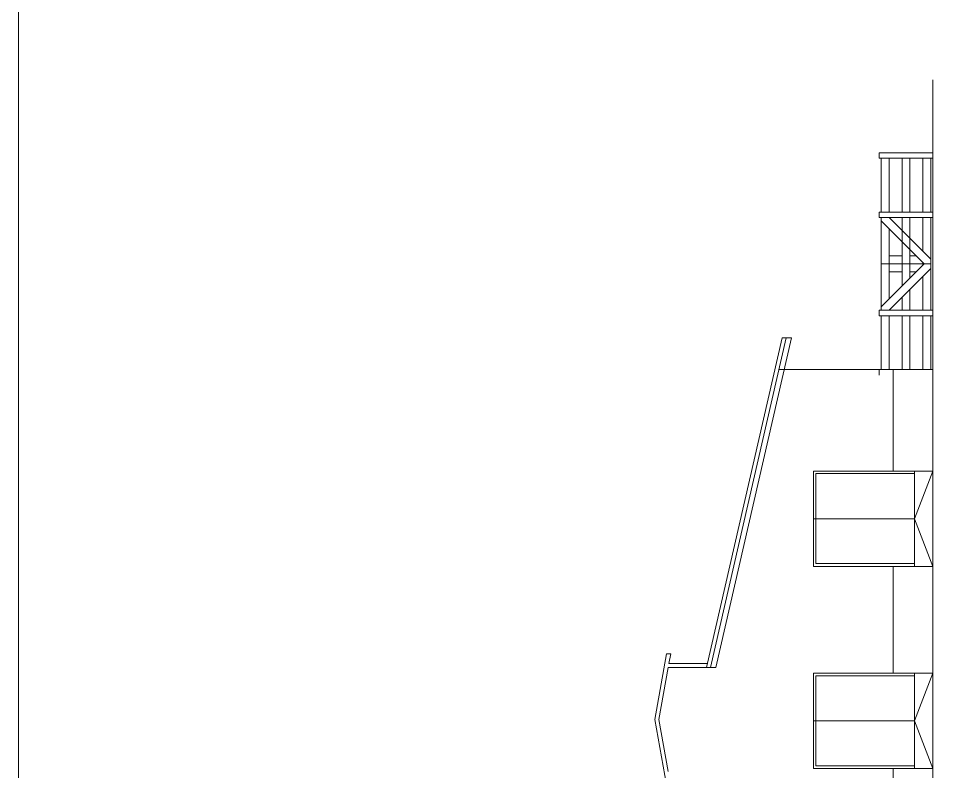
# Model space of a CAD drawing. Header units: millimetres. Extents: x 73 to 57768, y -40361 to 10065.
# Drawn here: x 14496 to 16844, y 4530 to 6425 of the extents above; entities that cross this region are included whole.
import ezdxf

# ---------------------------------------------------------------- set-up
doc = ezdxf.new("R2010")
doc.units = ezdxf.units.MM
doc.layers.add('okvir', color=120, linetype='Continuous', lineweight=13)
doc.layers.add('pogled', color=7, linetype='Continuous', lineweight=5, true_color=0x8db1c3)

msp = doc.modelspace()

# ---------------------------------------------------------------- linework, layer by layer
at = {"layer": 'okvir'}
msp.add_lwpolyline([(14495.734, 9944.707), (14495.734, 184.707), (27953.426, 184.707), (27953.426, 9944.707)], close=True, dxfattribs=at)
at = {"layer": 'pogled'}
for p, q in [((16417.783, 5621.409), (16227.753, 4791.194)), ((16428.041, 5621.409), (16238.011, 4791.194)), ((16441.421, 5621.409), (16251.391, 4791.194)), ((16797.485, 3780.688), (16797.485, 5541.85)), ((16751.011, 5166.002), (16497.081, 5166.002)), ((16097.648, 4660.515), (16127.289, 4825.515)), ((16127.289, 4825.515), (16137.482, 4825.515)), ((16137.482, 4825.515), (16133.113, 4801.194)), ((16131.317, 4791.194), (16107.841, 4660.515)), ((16133.113, 4801.194), (16230.042, 4801.194)), ((16224.871, 4791.194), (16227.753, 4791.194)), ((16236.344, 4791.194), (16238.011, 4791.194)), ((16127.289, 4495.515), (16097.648, 4660.515)), ((16107.841, 4660.515), (16131.317, 4529.835)), ((16751.011, 4656.717), (16497.081, 4656.717))]:
    msp.add_line(p, q, dxfattribs=at)
at = {"layer": 'pogled', "ltscale": 5}
for points in [[(16797.485, 5541.85), (16797.485, 6087.85), (16797.485, 6271.752)], [(16417.783, 5621.409), (16441.421, 5621.409)], [(16409.831, 5541.85), (16797.485, 5541.85)], [(16797.485, 5541.85), (16697.485, 5541.85), (16697.485, 5286.002)], [(16797.485, 5286.002), (16751.011, 5166.002), (16797.485, 5046.002)], [(16751.102, 5279.772), (16502.955, 5279.772), (16502.955, 5053.327), (16751.08, 5053.327)], [(16697.485, 5046.002), (16697.485, 4776.717)], [(16251.391, 4791.194), (16131.317, 4791.194)], [(16751.102, 4770.487), (16502.955, 4770.487), (16502.955, 4544.043), (16751.08, 4544.043)], [(16797.485, 4776.717), (16751.011, 4656.717), (16797.485, 4536.717)], [(16697.485, 4536.717), (16697.485, 4276.002)]]:
    msp.add_lwpolyline(points, dxfattribs=at)
at = {"layer": 'pogled'}
for points in [[(16797.485, 6087.85), (16662.485, 6087.85)], [(16662.485, 6087.85), (16662.485, 6073.85)], [(16797.485, 6073.85), (16662.485, 6073.85)], [(16667.485, 6073.85), (16667.485, 5938.336)], [(16687.485, 6073.85), (16687.485, 5938.336)], [(16719.985, 6073.85), (16719.985, 5938.336)], [(16739.985, 6073.85), (16739.985, 5938.336)], [(16772.485, 6073.85), (16772.485, 5938.336)], [(16792.485, 6073.85), (16792.485, 5938.336)], [(16792.485, 5964.336), (16792.485, 5938.336)], [(16797.485, 5938.336), (16662.485, 5938.336)], [(16662.485, 5938.336), (16662.485, 5924.336)], [(16797.485, 5924.336), (16662.485, 5924.336)], [(16667.485, 5924.336), (16667.485, 5699.648)], [(16792.485, 5819.336), (16687.485, 5924.336)], [(16719.985, 5924.336), (16719.985, 5891.836)], [(16739.985, 5924.336), (16739.985, 5871.836)], [(16772.485, 5924.336), (16772.485, 5839.336)], [(16792.485, 5924.336), (16792.485, 5731.364)], [(16797.485, 5938.336), (16797.485, 5924.336)], [(16775.687, 5807.85), (16667.485, 5916.051)], [(16687.485, 5896.051), (16687.485, 5719.648)], [(16719.985, 5903.551), (16719.985, 5752.148)], [(16739.985, 5883.551), (16739.985, 5772.148)], [(16719.985, 5827.85), (16687.485, 5827.85)], [(16755.687, 5827.85), (16739.985, 5827.85)], [(16792.485, 5807.85), (16667.485, 5807.85)], [(16775.687, 5807.85), (16667.485, 5699.648)], [(16772.485, 5811.051), (16772.485, 5804.648)], [(16772.485, 5811.051), (16772.485, 5804.648)], [(16792.485, 5796.364), (16687.485, 5691.364)], [(16719.985, 5787.85), (16687.485, 5787.85)], [(16755.687, 5787.85), (16739.985, 5787.85)], [(16792.485, 5796.364), (16792.485, 5691.364)], [(16772.485, 5776.364), (16772.485, 5731.364)], [(16772.485, 5776.364), (16772.485, 5691.364)], [(16739.985, 5743.864), (16739.985, 5691.364)], [(16667.485, 5717.364), (16667.485, 5691.364)], [(16719.985, 5723.864), (16719.985, 5691.364)], [(16719.985, 5717.364), (16719.985, 5691.364)], [(16739.985, 5717.364), (16739.985, 5691.364)], [(16797.485, 5691.364), (16662.485, 5691.364)], [(16662.485, 5691.364), (16662.485, 5677.364)], [(16797.485, 5691.364), (16797.485, 5677.364)], [(16797.485, 5677.364), (16662.485, 5677.364)], [(16667.485, 5677.364), (16667.485, 5541.85)], [(16687.485, 5677.364), (16687.485, 5541.85)], [(16719.985, 5677.364), (16719.985, 5541.85)], [(16739.985, 5677.364), (16739.985, 5541.85)], [(16772.485, 5677.364), (16772.485, 5541.85)], [(16792.485, 5677.364), (16792.485, 5541.85)], [(16797.485, 5541.85), (16662.485, 5541.85)], [(16662.485, 5541.85), (16662.485, 5527.85)], [(16662.485, 5527.85), (16662.485, 5527.85)]]:
    msp.add_lwpolyline(points, dxfattribs=at)
for points in [[(16497.081, 5286.002), (16497.081, 5046.002), (16797.485, 5046.002), (16797.485, 5286.002)], [(16497.081, 4776.717), (16497.081, 4536.717), (16797.485, 4536.717), (16797.485, 4776.717)]]:
    msp.add_lwpolyline(points, close=True, dxfattribs=at)
at = {"layer": 'pogled', "ltscale": 5}
for points in [[(16797.485, 5286.002), (16797.485, 5046.002), (16751.011, 5046.002), (16751.011, 5286.002)], [(16797.485, 4776.717), (16797.485, 4536.717), (16751.011, 4536.717), (16751.011, 4776.717)]]:
    msp.add_lwpolyline(points, close=True, dxfattribs=at)

doc.saveas('drawing.dxf')
